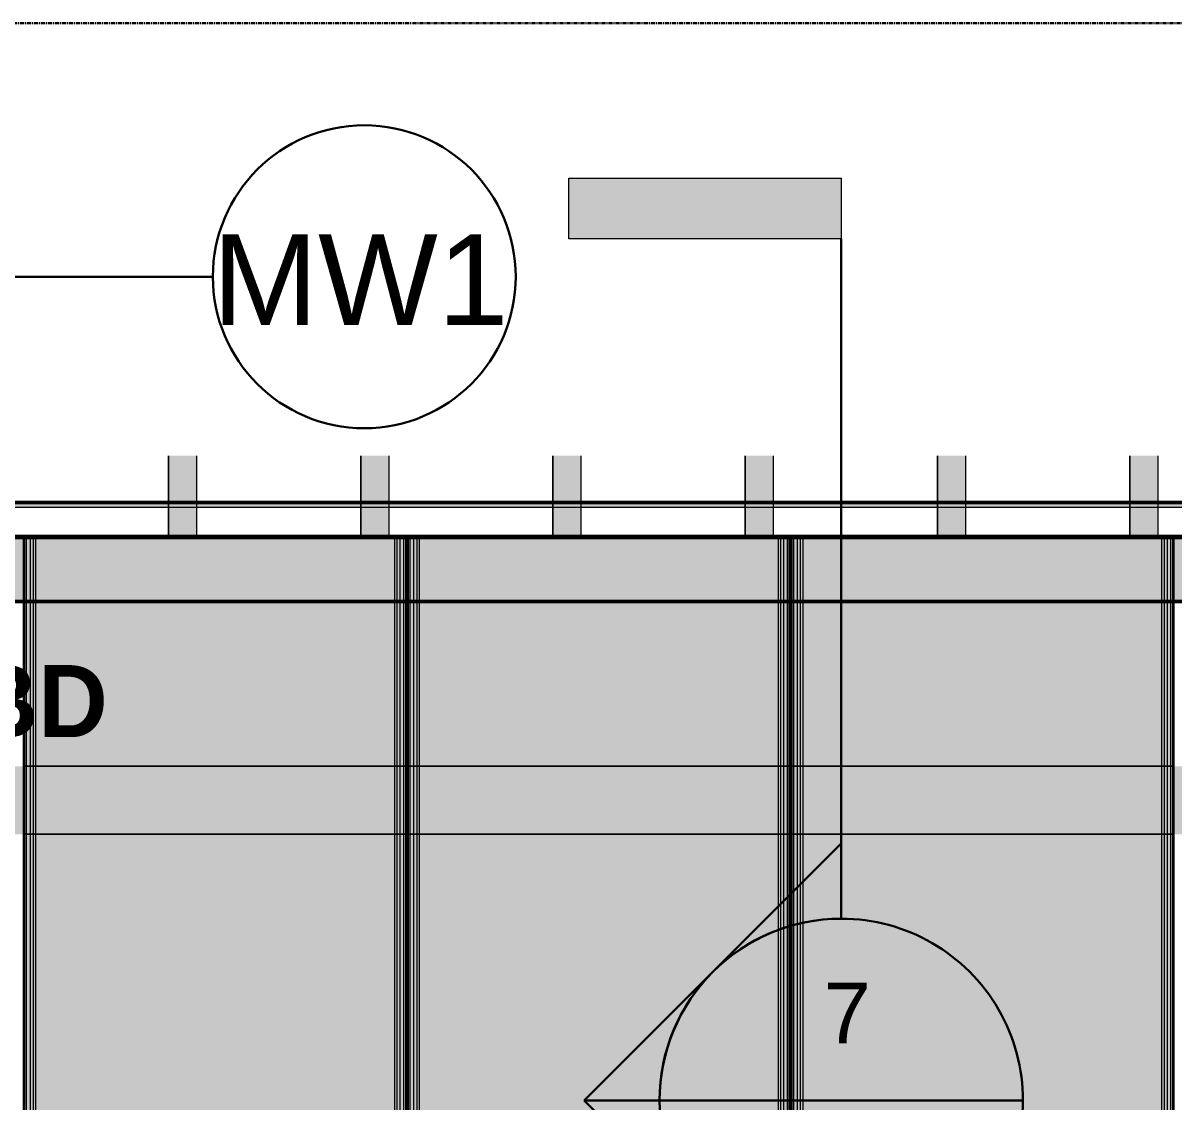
# Model space of a CAD drawing. Header units: inches. Extents: x -15746 to 650, y -81 to 12338.
# Drawn here: x -1174.4 to -1030.7, y 11712.5 to 11847.2 of the extents above; entities that cross this region are included whole.
import ezdxf

# ---------------------------------------------------------------- set-up
doc = ezdxf.new("R2010")
doc.units = ezdxf.units.IN
doc.header["$MEASUREMENT"] = 0
doc.linetypes.add('Grid Line 1_2_', pattern=[0.875, 0.5, -0.125, 0.125, -0.125])
for name, color, linetype, lineweight in [('A-WALL', 113, 'Continuous', 13), ('A-WALL-IDEN', 211, 'Continuous', 30), ('G-ANNO-SYMB', 111, 'Continuous', 30), ('I-WALL', 2, 'Continuous', 13), ('S-BEAM', 12, 'Continuous', 9), ('S-BEAM-IDEN', 2, 'Continuous', 30), ('S-GRID', 1, 'Continuous', 9)]:
    doc.layers.add(name, color=color, linetype=linetype, lineweight=lineweight)
doc.styles.add('Arial_2', font='arial.ttf', dxfattribs={"height": 7.559055})
doc.styles.add('Arial_3', font='arial.ttf', dxfattribs={"height": 11.338583})
doc.styles.add('Century Gothic_B', font='', dxfattribs={"height": 9})
doc.styles.get('Century Gothic_B').set_extended_font_data('Century Gothic', bold=True)

# ---------------------------------------------------------------- blocks, each defined once
blk = doc.blocks.new('CTR - 1st Phase - Common Walls_rvt-2-FRAMING PLAN - 2ND FLOOR AT RAMP')
at = {"layer": 'A-WALL', "transparency": 33554585}
h = blk.add_hatch(color=50, dxfattribs=at)
h.paths.add_polyline_path([(-3460.52, 11786.74), (-3203.32, 11786.74), (-3203.32, 11787.36), (-3460.52, 11787.36)], flags=0)
h.paths.add_polyline_path([(-3467.15, 11786.74), (-3467.15, 11787.36), (-3742.95, 11787.36), (-3742.95, 11786.74), (-3486.87, 11786.74)], flags=0)
at = {"layer": 'A-WALL', "lineweight": 5, "transparency": 33554585}
blk.add_hatch(color=8, dxfattribs=at).paths.add_polyline_path([(-3203.32, 11782.99), (-3203.32, 11783.24), (-3742.95, 11783.24), (-3742.95, 11782.99), (-3274.97, 11782.99)], flags=0)
at = {"layer": 'I-WALL', "lineweight": 5, "transparency": 33554585}
h = blk.add_hatch(color=8, dxfattribs=at)
h.paths.add_polyline_path([(-3501.42, 11745.94), (-3501.42, 11754.44), (-3534.23, 11754.44), (-3534.23, 11745.94), (-3505.3, 11745.94)], flags=0)
h.paths.add_polyline_path([(-3534.63, 11745.94), (-3534.63, 11754.44), (-3536.32, 11754.44), (-3536.32, 11745.94), (-3535.06, 11745.94)], flags=0)
h.paths.add_polyline_path([(-3536.71, 11745.94), (-3536.71, 11754.44), (-3582.12, 11754.44), (-3582.12, 11745.94)], flags=0)
h.paths.add_polyline_path([(-3583.36, 11745.94), (-3582.51, 11745.94), (-3582.51, 11754.44), (-3584.2, 11754.44), (-3584.2, 11745.94), (-3583.4, 11745.94)], flags=0)
h.paths.add_polyline_path([(-3584.6, 11745.94), (-3584.6, 11754.44), (-3630, 11754.44), (-3630, 11745.94)], flags=0)
h.paths.add_polyline_path([(-3630.39, 11745.94), (-3630.39, 11754.44), (-3632.08, 11754.44), (-3632.08, 11745.94), (-3630.82, 11745.94)], flags=0)
h.paths.add_polyline_path([(-3632.48, 11745.94), (-3632.48, 11754.44), (-3677.88, 11754.44), (-3677.88, 11745.94)], flags=0)
h.paths.add_polyline_path([(-3679.12, 11745.94), (-3678.27, 11745.94), (-3678.27, 11754.44), (-3679.97, 11754.44), (-3679.97, 11745.94), (-3679.16, 11745.94)], flags=0)
h.paths.add_polyline_path([(-3680.36, 11745.94), (-3680.36, 11754.44), (-3725.76, 11754.44), (-3725.76, 11745.94), (-3698.76, 11745.94)], flags=0)
h.paths.add_polyline_path([(-3727, 11745.94), (-3726.15, 11745.94), (-3726.15, 11754.44), (-3727.85, 11754.44), (-3727.85, 11745.94), (-3727.04, 11745.94)], flags=0)
h.paths.add_polyline_path([(-3728.24, 11745.94), (-3728.24, 11754.44), (-3773.64, 11754.44), (-3773.64, 11745.94)], flags=0)
h.paths.add_polyline_path([(-3774.88, 11745.94), (-3774.04, 11745.94), (-3774.04, 11754.44), (-3775.73, 11754.44), (-3775.73, 11745.94), (-3774.92, 11745.94)], flags=0)
h.paths.add_polyline_path([(-3776.12, 11745.94), (-3776.12, 11754.44), (-3821.52, 11754.44), (-3821.52, 11745.94), (-3783.52, 11745.94)], flags=0)
h.paths.add_polyline_path([(-3822.76, 11745.94), (-3821.92, 11745.94), (-3821.92, 11754.44), (-3822.76, 11754.44), (-3822.76, 11753.71)], flags=0)
h = blk.add_hatch(color=8, dxfattribs=at)
h.paths.add_polyline_path([(-3534.23, 11745.94), (-3534.23, 11754.44), (-3534.63, 11754.44), (-3534.63, 11745.94)], flags=0)
h.paths.add_polyline_path([(-3536.32, 11745.94), (-3536.32, 11754.44), (-3536.71, 11754.44), (-3536.71, 11745.94)], flags=0)
h.paths.add_polyline_path([(-3582.12, 11745.94), (-3582.12, 11754.44), (-3582.51, 11754.44), (-3582.51, 11745.94)], flags=0)
h.paths.add_polyline_path([(-3584.2, 11745.94), (-3584.2, 11754.44), (-3584.6, 11754.44), (-3584.6, 11745.94)], flags=0)
h.paths.add_polyline_path([(-3630, 11745.94), (-3630, 11754.44), (-3630.39, 11754.44), (-3630.39, 11745.94)], flags=0)
h.paths.add_polyline_path([(-3632.48, 11745.94), (-3632.08, 11745.94), (-3632.08, 11754.44), (-3632.48, 11754.44), (-3632.48, 11749.05)], flags=0)
h.paths.add_polyline_path([(-3677.88, 11745.94), (-3677.88, 11754.44), (-3678.27, 11754.44), (-3678.27, 11745.94)], flags=0)
h.paths.add_polyline_path([(-3679.97, 11745.94), (-3679.97, 11754.44), (-3680.36, 11754.44), (-3680.36, 11745.94)], flags=0)
h.paths.add_polyline_path([(-3726.15, 11745.94), (-3725.76, 11745.94), (-3725.76, 11754.44), (-3726.15, 11754.44), (-3726.15, 11751.35)], flags=0)
h.paths.add_polyline_path([(-3727.85, 11745.94), (-3727.85, 11754.44), (-3728.24, 11754.44), (-3728.24, 11745.94)], flags=0)
h.paths.add_polyline_path([(-3774.04, 11745.94), (-3773.64, 11745.94), (-3773.64, 11754.44), (-3774.04, 11754.44), (-3774.04, 11752.52)], flags=0)
h.paths.add_polyline_path([(-3775.73, 11745.94), (-3775.73, 11754.44), (-3776.12, 11754.44), (-3776.12, 11745.94)], flags=0)
h.paths.add_polyline_path([(-3821.92, 11745.94), (-3821.52, 11745.94), (-3821.52, 11754.44), (-3821.92, 11754.44), (-3821.92, 11753.69)], flags=0)
at = {"layer": 'A-WALL', "color": 53, "lineweight": 50}
for p, q in [((-3742.95, 11787.36), (-3467.77, 11787.36)), ((-3203.32, 11782.99), (-3742.95, 11782.99))]:
    blk.add_line(p, q, dxfattribs=at)
at = {"layer": 'A-WALL', "color": 254}
blk.add_line((-3742.95, 11787.36), (-3467.77, 11787.36), dxfattribs=at)
at = {"layer": 'A-WALL', "color": 253}
for p, q in [((-3467.15, 11786.74), (-3742.95, 11786.74)), ((-3467.15, 11783.24), (-3742.95, 11783.24))]:
    blk.add_line(p, q, dxfattribs=at)
at = {"layer": 'A-WALL', "color": 9}
blk.add_line((-3203.32, 11782.99), (-3742.95, 11782.99), dxfattribs=at)
at = {"layer": 'I-WALL', "color": 253}
for p, q in [((-3726.96, 11754.44), (-3726.58, 11754.44)), ((-3726.58, 11754.44), (-3726.15, 11754.44)), ((-3726.15, 11754.44), (-3725.76, 11754.44)), ((-3725.76, 11754.44), (-3680.36, 11754.44)), ((-3680.36, 11754.44), (-3679.97, 11754.44)), ((-3679.97, 11754.44), (-3679.54, 11754.44)), ((-3679.54, 11754.44), (-3679.16, 11754.44)), ((-3679.08, 11754.44), (-3678.7, 11754.44)), ((-3678.7, 11754.44), (-3678.27, 11754.44)), ((-3678.27, 11754.44), (-3677.88, 11754.44)), ((-3677.88, 11754.44), (-3632.48, 11754.44)), ((-3632.48, 11754.44), (-3632.08, 11754.44)), ((-3632.08, 11754.44), (-3631.65, 11754.44)), ((-3631.65, 11754.44), (-3631.28, 11754.44)), ((-3631.2, 11754.44), (-3630.82, 11754.44)), ((-3630.82, 11754.44), (-3630.39, 11754.44)), ((-3630.39, 11754.44), (-3630, 11754.44)), ((-3630, 11754.44), (-3584.6, 11754.44)), ((-3584.6, 11754.44), (-3584.2, 11754.44)), ((-3584.2, 11754.44), (-3583.77, 11754.44)), ((-3583.77, 11754.44), (-3583.4, 11754.44)), ((-3726.58, 11745.94), (-3726.96, 11745.94)), ((-3726.15, 11745.94), (-3726.58, 11745.94)), ((-3725.76, 11745.94), (-3726.15, 11745.94)), ((-3680.36, 11745.94), (-3725.76, 11745.94)), ((-3679.97, 11745.94), (-3680.36, 11745.94)), ((-3679.54, 11745.94), (-3679.97, 11745.94)), ((-3679.16, 11745.94), (-3679.54, 11745.94)), ((-3678.7, 11745.94), (-3679.08, 11745.94)), ((-3678.27, 11745.94), (-3678.7, 11745.94)), ((-3677.88, 11745.94), (-3678.27, 11745.94)), ((-3632.48, 11745.94), (-3677.88, 11745.94)), ((-3632.08, 11745.94), (-3632.48, 11745.94)), ((-3631.65, 11745.94), (-3632.08, 11745.94)), ((-3631.28, 11745.94), (-3631.65, 11745.94)), ((-3630.82, 11745.94), (-3631.2, 11745.94)), ((-3630.39, 11745.94), (-3630.82, 11745.94)), ((-3630, 11745.94), (-3630.39, 11745.94)), ((-3584.6, 11745.94), (-3630, 11745.94)), ((-3584.2, 11745.94), (-3584.6, 11745.94)), ((-3583.77, 11745.94), (-3584.2, 11745.94)), ((-3583.4, 11745.94), (-3583.77, 11745.94))]:
    blk.add_line(p, q, dxfattribs=at)
at = {"layer": 'I-WALL', "color": 9}
for p, q in [((-3726.15, 11754.44), (-3726.96, 11754.44)), ((-3725.76, 11754.44), (-3726.15, 11754.44)), ((-3680.36, 11754.44), (-3725.76, 11754.44)), ((-3679.97, 11754.44), (-3680.36, 11754.44)), ((-3679.16, 11754.44), (-3679.97, 11754.44)), ((-3678.27, 11754.44), (-3679.08, 11754.44)), ((-3677.88, 11754.44), (-3678.27, 11754.44)), ((-3632.48, 11754.44), (-3677.88, 11754.44)), ((-3632.08, 11754.44), (-3632.48, 11754.44)), ((-3631.28, 11754.44), (-3632.08, 11754.44)), ((-3630.39, 11754.44), (-3631.2, 11754.44)), ((-3630, 11754.44), (-3630.39, 11754.44)), ((-3584.6, 11754.44), (-3630, 11754.44)), ((-3584.2, 11754.44), (-3584.6, 11754.44)), ((-3583.4, 11754.44), (-3584.2, 11754.44)), ((-3726.96, 11745.94), (-3726.15, 11745.94)), ((-3726.15, 11745.94), (-3725.76, 11745.94)), ((-3725.76, 11745.94), (-3680.36, 11745.94)), ((-3680.36, 11745.94), (-3679.97, 11745.94)), ((-3679.97, 11745.94), (-3679.16, 11745.94)), ((-3679.08, 11745.94), (-3678.27, 11745.94)), ((-3678.27, 11745.94), (-3677.88, 11745.94)), ((-3677.88, 11745.94), (-3632.48, 11745.94)), ((-3632.48, 11745.94), (-3632.08, 11745.94)), ((-3632.08, 11745.94), (-3631.28, 11745.94)), ((-3631.2, 11745.94), (-3630.39, 11745.94)), ((-3630.39, 11745.94), (-3630, 11745.94)), ((-3630, 11745.94), (-3584.6, 11745.94)), ((-3584.6, 11745.94), (-3584.2, 11745.94)), ((-3584.2, 11745.94), (-3583.4, 11745.94))]:
    blk.add_line(p, q, dxfattribs=at)
blk = doc.blocks.new('034100 - Precast Structural Concrete - Solid Plank - 12_-1863286-FRAMING PLAN - 2ND FLOOR AT RAMP')
at = {"layer": 'S-BEAM', "transparency": 33554483}
h = blk.add_hatch(color=256, dxfattribs=at)
h.paths.add_polyline_path([(236, 23.9), (232, 23.9), (232, 23.52), (236, 23.52)], flags=0)
h.paths.add_polyline_path([(8, 23.9), (0, 23.9), (0, 23.52), (8, 23.52)], flags=0)
h = blk.add_hatch(color=256, dxfattribs=at)
h.paths.add_polyline_path([(236, -23.52), (236, 23.52), (232, 23.52), (232, -23.52)], flags=0)
h.paths.add_polyline_path([(8, 23.52), (0, 23.52), (0, -23.52), (8, -23.52), (8, 4.3)], flags=0)
h = blk.add_hatch(color=256, dxfattribs=at)
h.paths.add_polyline_path([(236, 23.09), (232, 23.09), (232, 22.7), (236, 22.7)], flags=0)
h.paths.add_polyline_path([(8, 23.09), (0, 23.09), (0, 22.7), (8, 22.7)], flags=0)
for points in [[(232, 23.52), (232, 23.9), (8, 23.9), (8, 23.52), (97.82, 23.52)], [(232, -23.52), (232, 23.52), (8, 23.52), (8, -23.52), (178.85, -23.52)], [(232, 22.7), (232, 23.09), (8, 23.09), (8, 22.7), (97.82, 22.7)], [(232, -23.09), (232, -22.7), (8, -22.7), (8, -23.09), (178.85, -23.09)], [(8, -23.94), (8, -23.9), (7.36, -23.94)], [(232, -23.9), (232, -23.52), (8, -23.52), (8, -23.9), (178.85, -23.9)]]:
    blk.add_hatch(color=256, dxfattribs=at).paths.add_polyline_path(points, flags=0)
h = blk.add_hatch(color=256, dxfattribs=at)
h.paths.add_polyline_path([(236, -22.7), (232, -22.7), (232, -23.09), (236, -23.09)], flags=0)
h.paths.add_polyline_path([(8, -22.7), (0, -22.7), (0, -23.09), (8, -23.09)], flags=0)
h = blk.add_hatch(color=256, dxfattribs=at)
h.paths.add_polyline_path([(236, -23.52), (232, -23.52), (232, -23.9), (236, -23.9)], flags=0)
h.paths.add_polyline_path([(8, -23.52), (0, -23.52), (0, -23.9), (8, -23.9)], flags=0)
at = {"layer": 'S-BEAM'}
for p, q in [((0, 23.94), (0, 23.9)), ((0, 23.94), (8, 23.94)), ((0, 23.76), (0, 23.9)), ((0, 23.9), (0, 23.52)), ((0, 23.9), (8, 23.9)), ((0, 23.52), (0, 23.76)), ((0, 23.76), (8, 23.76)), ((0, 23.76), (8, 23.76)), ((0, 22.7), (0, 23.52)), ((0, 23.52), (0, -23.52)), ((0, 23.52), (8, 23.52)), ((0, 22.7), (0, 23.09)), ((0, 23.09), (0, 22.7)), ((0, 23.09), (8, 23.09)), ((0, 23.09), (8, 23.09)), ((8, 23.94), (232, 23.94)), ((8, 23.9), (232, 23.9)), ((8, 23.76), (232, 23.76)), ((8, 23.76), (232, 23.76)), ((8, 23.52), (232, 23.52)), ((8, 23.09), (232, 23.09)), ((8, 23.09), (232, 23.09)), ((0, 22.4), (0, 22.7)), ((0, 22.7), (8, 22.7)), ((0, -22.4), (0, 22.4)), ((0, 22.4), (8, 22.4)), ((8, 22.7), (232, 22.7)), ((8, 22.4), (232, 22.4)), ((0, -22.7), (0, -22.4)), ((0, -22.4), (8, -22.4)), ((0, -23.52), (0, -22.7)), ((0, -22.7), (0, -23.09)), ((0, -23.09), (0, -22.7)), ((0, -22.7), (8, -22.7)), ((8, -22.4), (232, -22.4)), ((8, -22.7), (232, -22.7)), ((0, -23.09), (8, -23.09)), ((0, -23.09), (8, -23.09)), ((0, -23.52), (0, -23.9)), ((0, -23.76), (0, -23.52)), ((8, -23.52), (0, -23.52)), ((0, -23.9), (0, -23.76)), ((8, -23.76), (0, -23.76)), ((0, -23.76), (8, -23.76)), ((0, -23.9), (0, -23.94)), ((0, -23.9), (8, -23.9)), ((0, -23.94), (8, -23.94)), ((8, -23.09), (232, -23.09)), ((8, -23.09), (232, -23.09)), ((232, -23.52), (8, -23.52)), ((232, -23.76), (8, -23.76)), ((8, -23.76), (232, -23.76)), ((8, -23.9), (232, -23.9)), ((8, -23.94), (232, -23.94))]:
    blk.add_line(p, q, dxfattribs=at)
blk = doc.blocks.new('034100 - Precast Structural Concrete - Solid Plank - 12_-V222-FRAMING PLAN - 2ND FLOOR AT RAMP')
at = {"layer": 'S-BEAM', "transparency": 33554483}
h = blk.add_hatch(color=256, dxfattribs=at)
h.paths.add_polyline_path([(236, 23.9), (232, 23.9), (232, 23.52), (236, 23.52)], flags=0)
h.paths.add_polyline_path([(8, 23.9), (0, 23.9), (0, 23.52), (8, 23.52)], flags=0)
h = blk.add_hatch(color=256, dxfattribs=at)
h.paths.add_polyline_path([(236, -23.52), (236, 23.52), (232, 23.52), (232, -23.52)], flags=0)
h.paths.add_polyline_path([(8, 23.52), (0, 23.52), (0, -23.52), (8, -23.52)], flags=0)
h = blk.add_hatch(color=256, dxfattribs=at)
h.paths.add_polyline_path([(236, 23.09), (232, 23.09), (232, 22.7), (236, 22.7)], flags=0)
h.paths.add_polyline_path([(8, 23.09), (0, 23.09), (0, 22.7), (8, 22.7)], flags=0)
for points in [[(232, 23.52), (232, 23.9), (8, 23.9), (8, 23.52), (97.82, 23.52)], [(232, -23.52), (232, 23.52), (8, 23.52), (8, -23.52), (97.82, -23.52)], [(232, 22.7), (232, 23.09), (8, 23.09), (8, 22.7), (97.82, 22.7)], [(232, -23.09), (232, -22.7), (8, -22.7), (8, -23.09), (97.82, -23.09)], [(232, -23.9), (232, -23.52), (8, -23.52), (8, -23.9), (97.82, -23.9)]]:
    blk.add_hatch(color=256, dxfattribs=at).paths.add_polyline_path(points, flags=0)
h = blk.add_hatch(color=256, dxfattribs=at)
h.paths.add_polyline_path([(236, -22.7), (232, -22.7), (232, -23.09), (236, -23.09)], flags=0)
h.paths.add_polyline_path([(8, -22.7), (0, -22.7), (0, -23.09), (8, -23.09)], flags=0)
h = blk.add_hatch(color=256, dxfattribs=at)
h.paths.add_polyline_path([(236, -23.52), (232, -23.52), (232, -23.9), (236, -23.9)], flags=0)
h.paths.add_polyline_path([(8, -23.52), (0, -23.52), (0, -23.9), (8, -23.9)], flags=0)
at = {"layer": 'S-BEAM'}
for p, q in [((0, 23.94), (0, 23.9)), ((0, 23.94), (8, 23.94)), ((0, 23.76), (0, 23.9)), ((0, 23.9), (0, 23.52)), ((0, 23.9), (8, 23.9)), ((0, 23.52), (0, 23.76)), ((0, 23.76), (8, 23.76)), ((0, 23.76), (8, 23.76)), ((0, 22.7), (0, 23.52)), ((0, 23.52), (0, -23.52)), ((0, 23.52), (8, 23.52)), ((0, 22.7), (0, 23.09)), ((0, 23.09), (0, 22.7)), ((0, 23.09), (8, 23.09)), ((0, 23.09), (8, 23.09)), ((8, 23.94), (232, 23.94)), ((8, 23.9), (232, 23.9)), ((8, 23.76), (232, 23.76)), ((8, 23.76), (232, 23.76)), ((8, 23.52), (232, 23.52)), ((8, 23.09), (232, 23.09)), ((8, 23.09), (232, 23.09)), ((0, 22.4), (0, 22.7)), ((0, 22.7), (8, 22.7)), ((0, -22.4), (0, 22.4)), ((0, 22.4), (8, 22.4)), ((8, 22.7), (232, 22.7)), ((8, 22.4), (232, 22.4)), ((0, -22.7), (0, -22.4)), ((0, -22.4), (8, -22.4)), ((0, -23.52), (0, -22.7)), ((0, -22.7), (0, -23.09)), ((0, -23.09), (0, -22.7)), ((0, -22.7), (8, -22.7)), ((8, -22.4), (232, -22.4)), ((8, -22.7), (232, -22.7)), ((0, -23.09), (8, -23.09)), ((0, -23.09), (8, -23.09)), ((0, -23.52), (0, -23.9)), ((0, -23.76), (0, -23.52)), ((8, -23.52), (0, -23.52)), ((0, -23.9), (0, -23.76)), ((8, -23.76), (0, -23.76)), ((0, -23.76), (8, -23.76)), ((0, -23.9), (0, -23.94)), ((0, -23.9), (8, -23.9)), ((0, -23.94), (8, -23.94)), ((8, -23.09), (232, -23.09)), ((8, -23.09), (232, -23.09)), ((232, -23.52), (8, -23.52)), ((232, -23.76), (8, -23.76)), ((8, -23.76), (232, -23.76)), ((8, -23.9), (232, -23.9)), ((8, -23.94), (232, -23.94))]:
    blk.add_line(p, q, dxfattribs=at)
blk = doc.blocks.new('034100 - Precast Structural Concrete - Solid Plank - 12_-V223-FRAMING PLAN - 2ND FLOOR AT RAMP')
at = {"layer": 'S-BEAM', "transparency": 33554483}
h = blk.add_hatch(color=256, dxfattribs=at)
h.paths.add_polyline_path([(236, 23.52), (236, 23.9), (232, 23.9), (232, 23.52), (235.55, 23.52)], flags=0)
h.paths.add_polyline_path([(8, 23.9), (0, 23.9), (0, 23.52), (8, 23.52)], flags=0)
h = blk.add_hatch(color=256, dxfattribs=at)
h.paths.add_polyline_path([(236, -23.52), (236, 23.52), (232, 23.52), (232, -23.52)], flags=0)
h.paths.add_polyline_path([(8, 23.52), (0, 23.52), (0, -23.52), (8, -23.52)], flags=0)
h = blk.add_hatch(color=256, dxfattribs=at)
h.paths.add_polyline_path([(236, 22.7), (236, 23.09), (232, 23.09), (232, 22.7), (234.73, 22.7)], flags=0)
h.paths.add_polyline_path([(8, 23.09), (0, 23.09), (0, 22.7), (8, 22.7)], flags=0)
for points in [[(232, 23.52), (232, 23.9), (8, 23.9), (8, 23.52), (97.82, 23.52)], [(232, 19.97), (232, 23.52), (8, 23.52), (8, -23.52), (232, -23.52)], [(232, 22.7), (232, 23.09), (8, 23.09), (8, 22.7), (97.82, 22.7)], [(232, -23.09), (232, -22.7), (8, -22.7), (8, -23.09), (97.82, -23.09)], [(232, -23.9), (232, -23.52), (8, -23.52), (8, -23.9), (97.82, -23.9)]]:
    blk.add_hatch(color=256, dxfattribs=at).paths.add_polyline_path(points, flags=0)
h = blk.add_hatch(color=256, dxfattribs=at)
h.paths.add_polyline_path([(236, -22.7), (232, -22.7), (232, -23.09), (236, -23.09)], flags=0)
h.paths.add_polyline_path([(8, -22.7), (0, -22.7), (0, -23.09), (8, -23.09)], flags=0)
h = blk.add_hatch(color=256, dxfattribs=at)
h.paths.add_polyline_path([(236, -23.52), (232, -23.52), (232, -23.9), (236, -23.9)], flags=0)
h.paths.add_polyline_path([(8, -23.52), (0, -23.52), (0, -23.9), (8, -23.9)], flags=0)
at = {"layer": 'S-BEAM'}
for p, q in [((0, 23.94), (0, 23.9)), ((0, 23.94), (8, 23.94)), ((0, 23.76), (0, 23.9)), ((0, 23.9), (0, 23.52)), ((0, 23.9), (8, 23.9)), ((0, 23.52), (0, 23.76)), ((0, 23.76), (8, 23.76)), ((0, 23.76), (8, 23.76)), ((0, 22.7), (0, 23.52)), ((0, 23.52), (0, -23.52)), ((0, 23.52), (8, 23.52)), ((0, 22.7), (0, 23.09)), ((0, 23.09), (0, 22.7)), ((0, 23.09), (8, 23.09)), ((0, 23.09), (8, 23.09)), ((8, 23.94), (232, 23.94)), ((8, 23.9), (232, 23.9)), ((8, 23.76), (232, 23.76)), ((8, 23.76), (232, 23.76)), ((8, 23.52), (232, 23.52)), ((8, 23.09), (232, 23.09)), ((8, 23.09), (232, 23.09)), ((0, 22.4), (0, 22.7)), ((0, 22.7), (8, 22.7)), ((0, -22.4), (0, 22.4)), ((0, 22.4), (8, 22.4)), ((8, 22.7), (232, 22.7)), ((8, 22.4), (232, 22.4)), ((0, -22.7), (0, -22.4)), ((0, -22.4), (8, -22.4)), ((0, -23.52), (0, -22.7)), ((0, -22.7), (0, -23.09)), ((0, -23.09), (0, -22.7)), ((0, -22.7), (8, -22.7)), ((8, -22.4), (232, -22.4)), ((8, -22.7), (232, -22.7)), ((0, -23.09), (8, -23.09)), ((0, -23.09), (8, -23.09)), ((0, -23.52), (0, -23.9)), ((0, -23.76), (0, -23.52)), ((8, -23.52), (0, -23.52)), ((0, -23.9), (0, -23.76)), ((8, -23.76), (0, -23.76)), ((0, -23.76), (8, -23.76)), ((0, -23.9), (0, -23.94)), ((0, -23.9), (8, -23.9)), ((0, -23.94), (8, -23.94)), ((8, -23.09), (232, -23.09)), ((8, -23.09), (232, -23.09)), ((232, -23.52), (8, -23.52)), ((232, -23.76), (8, -23.76)), ((8, -23.76), (232, -23.76)), ((8, -23.9), (232, -23.9)), ((8, -23.94), (232, -23.94))]:
    blk.add_line(p, q, dxfattribs=at)
blk = doc.blocks.new('TRUSS - 22_-1868956-FRAMING PLAN - 2ND FLOOR AT RAMP')
at = {"layer": 'S-BEAM', "transparency": 33554483}
for points in [[(162.17, -1.75), (162.17, 1.75), (156.35, 1.75), (156.35, -1.75)], [(162.8, 1.75), (162.17, 1.75), (162.17, -1.75), (162.8, -1.75)], [(166.3, 1.75), (162.8, 1.75), (162.8, -1.75), (166.3, -1.75)]]:
    blk.add_hatch(color=256, dxfattribs=at).paths.add_polyline_path(points, flags=0)
at = {"layer": 'S-BEAM'}
for p, q in [((156.35, 1.75), (162.17, 1.75)), ((156.35, 1.75), (162.17, 1.75)), ((162.17, 1.75), (162.8, 1.75)), ((162.17, 1.75), (162.8, 1.75)), ((162.8, 1.75), (166.3, 1.75)), ((162.8, 1.75), (166.3, 1.75)), ((166.3, -1.75), (166.3, 1.75)), ((166.3, 1.75), (166.3, -1.75)), ((162.17, -1.75), (156.35, -1.75)), ((156.35, -1.75), (162.17, -1.75)), ((162.8, -1.75), (162.17, -1.75)), ((162.17, -1.75), (162.8, -1.75)), ((166.3, -1.75), (162.8, -1.75)), ((162.8, -1.75), (166.3, -1.75))]:
    blk.add_line(p, q, dxfattribs=at)
blk = doc.blocks.new('Drafting View - Extremo final de sección - Rellenado-14997-FRAMING PLAN - 2ND FLOOR AT RAMP')
at = {"layer": 'G-ANNO-SYMB', "lineweight": 9}
blk.add_hatch(color=256, dxfattribs=at).paths.add_polyline_path([(0, 0.3543), (0, 0), (-0.0787, 0), (-0.0787, 0.3543)], flags=0)
for p, q in [((0, 0.3543), (-0.0787, 0.3543)), ((-0.0787, 0.3543), (-0.0787, 0)), ((0, 0), (0, 0.3543)), ((-0.0787, 0), (0, 0))]:
    blk.add_line(p, q, dxfattribs=at)
blk = doc.blocks.new('Drafting View - Extremo inicial de sección - Rellenado-1561-FRAMING PLAN - 2ND FLOOR AT RAMP')
at = {"layer": 'G-ANNO-SYMB', "lineweight": 9}
h = blk.add_hatch(color=256, dxfattribs=at)
edge = h.paths.add_edge_path(flags=0)
edge.add_line((-0.2362, 0.3341), (-0.2362, 0.2362))
edge.add_arc((-0.2362, 0), 0.2362, 90, 135)
edge.add_line((-0.4033, 0.167), (-0.2362, 0.3341))
h = blk.add_hatch(color=256, dxfattribs=at)
edge = h.paths.add_edge_path(flags=0)
edge.add_line((-0.2362, 0.3341), (-0.0692, 0.167))
edge.add_arc((-0.2362, 0), 0.2362, 45, 90)
edge.add_line((-0.2362, 0.2362), (-0.2362, 0.3341))
h = blk.add_hatch(color=256, dxfattribs=at)
edge = h.paths.add_edge_path(flags=0)
edge.add_line((-0.5703, 0), (-0.4033, 0.167))
edge.add_arc((-0.2362, 0), 0.2362, 135, 180)
edge.add_line((-0.4724, 0), (-0.5703, 0))
h = blk.add_hatch(color=256, dxfattribs=at)
edge = h.paths.add_edge_path(flags=0)
edge.add_line((0.0978, 0), (0, 0))
edge.add_arc((-0.2362, 0), 0.2362, 360, 405)
edge.add_line((-0.0692, 0.167), (0.0978, 0))
at = {"layer": 'G-ANNO-SYMB'}
for p, q in [((-0.2362, 0.3341), (-0.5703, 0)), ((-0.2362, 0.3341), (-0.4033, 0.167)), ((-0.2362, 0.3341), (0.0978, 0)), ((-0.2362, 0.2362), (-0.2362, 0.3341)), ((-0.2362, 0.3341), (-0.2362, 0.2362)), ((-0.0692, 0.167), (-0.2362, 0.3341)), ((-0.4033, 0.167), (-0.5703, 0)), ((0.0978, 0), (-0.0692, 0.167)), ((-0.5703, 0), (-0.4724, 0)), ((0, 0), (0.0978, 0)), ((-0.4724, 0), (-0.5703, 0)), ((0, 0), (0.0978, 0))]:
    blk.add_line(p, q, dxfattribs=at)
for start, end in [(360, 180), (90, 135), (45, 90), (135, 180), (360, 45), (180, 360)]:
    blk.add_arc((-0.2362, 0), 0.2362, start, end, dxfattribs=at)
blk = doc.blocks.new('Wall Type - Familia4-287244-FRAMING PLAN - 2ND FLOOR AT RAMP')
at = {"layer": 'A-WALL-IDEN'}
blk.add_circle((0, 0), 0.1969, dxfattribs=at)

msp = doc.modelspace()

# ---------------------------------------------------------------- hatches: boundary and pattern name
at = {"layer": 'A-WALL', "transparency": 33554483}
msp.add_hatch(color=256, dxfattribs=at).paths.add_polyline_path([(-658.69054, 11774.9894), (-658.69054, 11782.9894), (-1202.69054, 11782.9894), (-1202.69054, 11774.9894), (-722.34154, 11774.9894)], flags=0)

# ---------------------------------------------------------------- linework, layer by layer
at = {"layer": 'A-WALL', "lineweight": 50}
for p, q in [((-1194.69054, 11782.9894), (-650.69054, 11782.9894)), ((-658.69054, 11774.9894), (-1202.69054, 11774.9894))]:
    msp.add_line(p, q, dxfattribs=at)
at = {"layer": 'A-WALL-IDEN'}
msp.add_line((-1198.69054, 11815.52157), (-1150.75537, 11815.52157), dxfattribs=at)
at = {"layer": 'G-ANNO-SYMB'}
for p, q in [((-1072.25396, 11820.27244), (-1072.25396, 11735.40565)), ((-1094.93113, 11712.72849), (-1049.57679, 11712.72849))]:
    msp.add_line(p, q, dxfattribs=at)
at = {"layer": 'S-BEAM'}
for p, q in [((-1174.3677, 11775.6244), (-1174.40904, 11775.6244)), ((-1174.3677, 11775.6244), (-1174.3677, 11774.9894)), ((-1174.3677, 11774.9894), (-1174.3677, 11550.9894))]:
    msp.add_line(p, q, dxfattribs=at)
at = {"layer": 'S-GRID', "linetype": 'Grid Line 1_2_', "lineweight": 30}
msp.add_line((593.20697, 11847.1894), (-1434.4983, 11847.1894), dxfattribs=at)

# ---------------------------------------------------------------- block references
at = {"lineweight": 5}
msp.add_blockref('CTR - 1st Phase - Common Walls_rvt-2-FRAMING PLAN - 2ND FLOOR AT RAMP', (2552.6332, 0), dxfattribs=at)
at = {"layer": 'A-WALL-IDEN', "xscale": 95.99999999999994, "yscale": 95.99999999999994, "zscale": 95.99999999999994}
msp.add_blockref('Wall Type - Familia4-287244-FRAMING PLAN - 2ND FLOOR AT RAMP', (-1131.7929, 11815.52157), dxfattribs=at)
at = {"layer": 'G-ANNO-SYMB', "extrusion": (0, 0, -1), "xscale": 95.99999999999994, "yscale": 95.99999999999994, "zscale": 95.99999999999994, "rotation": 270.0000000000003}
msp.add_blockref('Drafting View - Extremo final de sección - Rellenado-14997-FRAMING PLAN - 2ND FLOOR AT RAMP', (1072.25396, 11820.27244), dxfattribs=at)
at = {"layer": 'G-ANNO-SYMB', "xscale": 95.99999999999994, "yscale": 95.99999999999994, "zscale": 95.99999999999994, "rotation": 89.99999999999947}
msp.add_blockref('Drafting View - Extremo inicial de sección - Rellenado-1561-FRAMING PLAN - 2ND FLOOR AT RAMP', (-1072.25396, 11735.40565), dxfattribs=at)
at = {"layer": 'S-BEAM'}
for name, p, rotation in [('TRUSS - 22_-1868956-FRAMING PLAN - 2ND FLOOR AT RAMP', (-1154.49054, 11949.5394), 270), ('TRUSS - 22_-1868956-FRAMING PLAN - 2ND FLOOR AT RAMP', (-1130.49054, 11949.5394), 270), ('TRUSS - 22_-1868956-FRAMING PLAN - 2ND FLOOR AT RAMP', (-1106.49054, 11949.5394), 270), ('TRUSS - 22_-1868956-FRAMING PLAN - 2ND FLOOR AT RAMP', (-1082.49054, 11949.5394), 270), ('TRUSS - 22_-1868956-FRAMING PLAN - 2ND FLOOR AT RAMP', (-1058.49054, 11949.5394), 270), ('TRUSS - 22_-1868956-FRAMING PLAN - 2ND FLOOR AT RAMP', (-1034.49054, 11949.5394), 270), ('034100 - Precast Structural Concrete - Solid Plank - 12_-1863286-FRAMING PLAN - 2ND FLOOR AT RAMP', (-1150.42676, 11782.9894), 270.0000000000009), ('034100 - Precast Structural Concrete - Solid Plank - 12_-V222-FRAMING PLAN - 2ND FLOOR AT RAMP', (-1102.54487, 11782.9894), 270.0000000000009), ('034100 - Precast Structural Concrete - Solid Plank - 12_-V223-FRAMING PLAN - 2ND FLOOR AT RAMP', (-1054.66298, 11782.9894), 270.0000000000009)]:
    msp.add_blockref(name, p, dxfattribs=dict(at, rotation=rotation))

# ---------------------------------------------------------------- texts
at = {"layer": 'A-WALL-IDEN', "lineweight": 9, "insert": (-1150.75537, 11820.83509), "char_height": 11.338583, "width": 46.359, "attachment_point": 1, "style": 'Arial_3'}
msp.add_mtext('MW1', dxfattribs=at)
at = {"layer": 'G-ANNO-SYMB', "lineweight": 9, "insert": (-1074.43694, 11727.42774), "char_height": 7.55906, "width": 7.272, "attachment_point": 1, "style": 'Arial_2'}
msp.add_mtext('7', dxfattribs=at)
at = {"layer": 'S-BEAM-IDEN', "lineweight": 9, "insert": (-1257.41275, 11767.06035), "char_height": 9, "width": 106.05, "attachment_point": 1, "style": 'Century Gothic_B'}
msp.add_mtext('BEAM SIZE TBD', dxfattribs=at)

doc.saveas('drawing.dxf')
